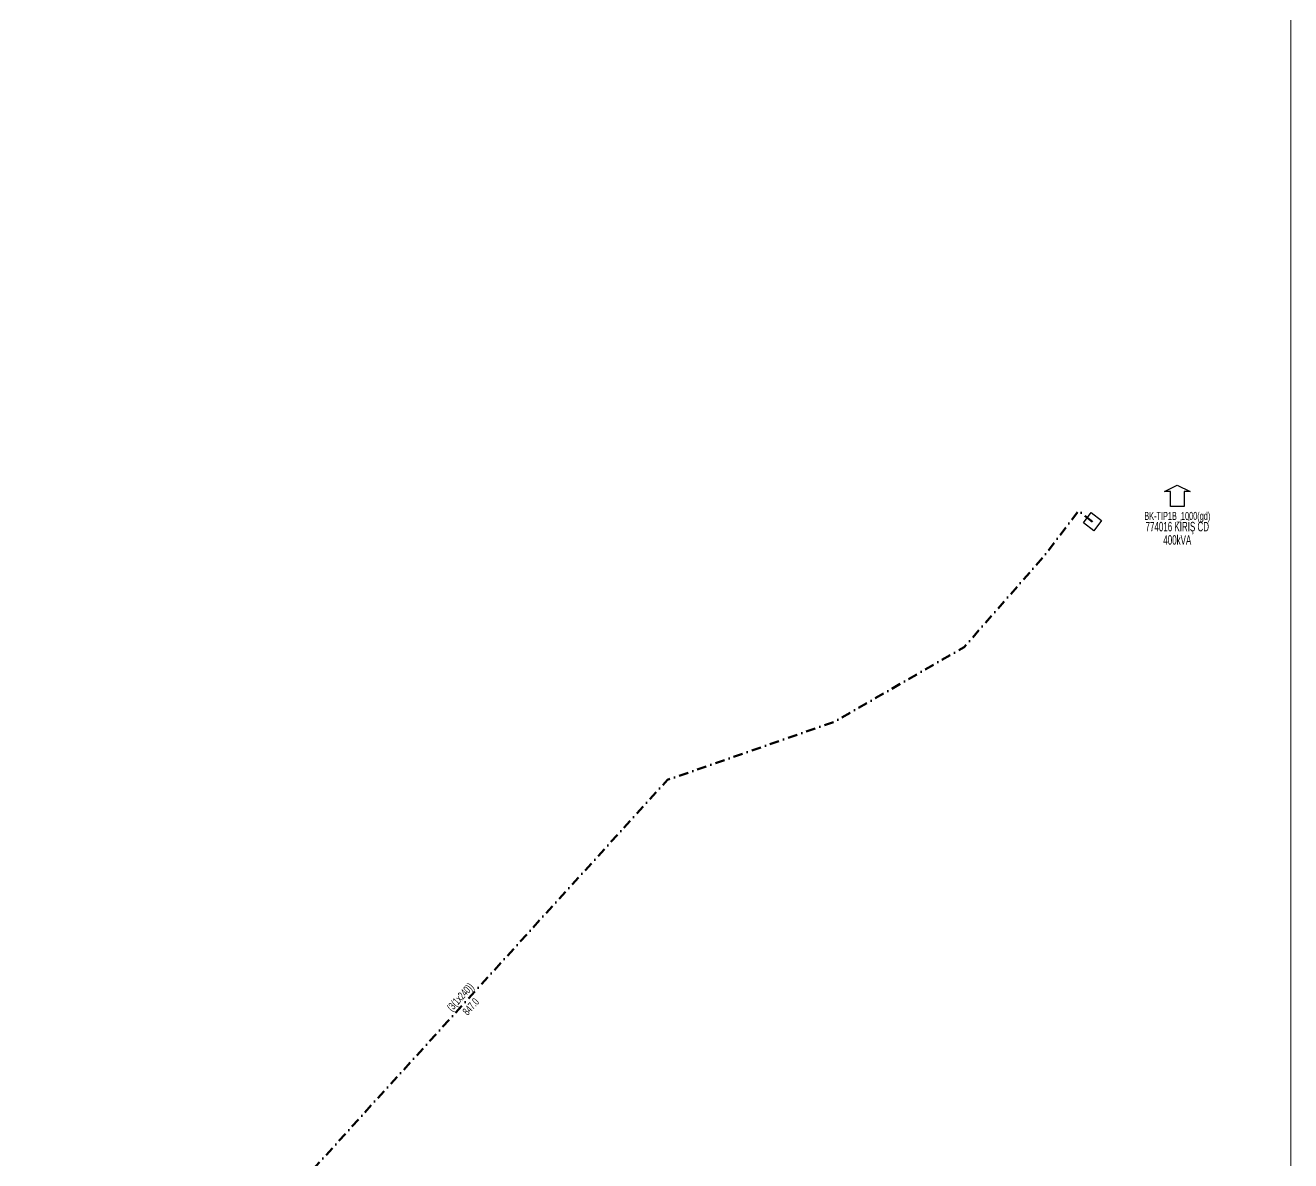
# Model space of a CAD drawing. Header units: millimetres. Extents: x 549058 to 551414, y 4048269 to 4050352.
# Drawn here: x 550353 to 551018, y 4049161 to 4049757 of the extents above; entities that cross this region are included whole.
import ezdxf
from ezdxf.enums import TextEntityAlignment as Align

# ---------------------------------------------------------------- set-up
doc = ezdxf.new("R2010")
doc.units = ezdxf.units.MM
doc.linetypes.add('DASHDOT', pattern=[5, 2.5, -1.25, 0, -1.25])
doc.layers.add('ANTET', color=250, linetype='Continuous')
doc.layers.add('HAT_OG_YERALTI_MEVCUT', color=48, linetype='DASHDOT', lineweight=70)
doc.layers.add('TRAFO_MEVCUT', color=5, linetype='Continuous', lineweight=30)
doc.styles.get("Standard").update_dxf_attribs({"font": 'Arial'})

# ---------------------------------------------------------------- blocks, each defined once
blk = doc.blocks.new('MEV_BINA_KARE')
at = {"layer": 'TRAFO_MEVCUT', "linetype": 'Continuous'}
for p, q in [((-2.25, -2.25), (-2.25, 2.25)), ((-2.25, 2.25), (2.25, 2.25)), ((0, 1.8), (0, 2.7)), ((2.25, 2.25), (2.25, -2.25)), ((2.25, -2.25), (-2.25, -2.25))]:
    blk.add_line(p, q, dxfattribs=at)
blk = doc.blocks.new('MEV_BETKOSK')
at = {"layer": 'TRAFO_MEVCUT', "linetype": 'Continuous'}
for p, q in [((-3.4, 2), (0, 3.6)), ((0, 3.6), (3.4, 2)), ((-1.8, 2), (-3.4, 2)), ((-1.8, -2), (-1.8, 2)), ((3.4, 2), (1.8, 2)), ((1.8, 2), (1.8, -2)), ((1.8, -2), (-1.8, -2))]:
    blk.add_line(p, q, dxfattribs=at)

msp = doc.modelspace()

# ---------------------------------------------------------------- linework, layer by layer
at = {"layer": 'ANTET', "color": 18, "linetype": 'Continuous', "lineweight": 20, "true_color": 0x000000, "flags": 128}
msp.add_lwpolyline([(549057.5, 4048592.5), (549057.5, 4050352.5), (551017.5, 4050352.5), (551017.5, 4048592.5), (549057.5, 4048592.5)], close=True, dxfattribs=at)
at = {"layer": 'HAT_OG_YERALTI_MEVCUT', "ltscale": 2, "flags": 128}
msp.add_lwpolyline([(550913.454385, 4049496.247488), (550906.116702, 4049501.903605), (550889.304178, 4049479.700806), (550846.145746, 4049430.446691), (550777.967161, 4049391.225677), (550690.361345, 4049360.8019), (550478.250898, 4049127.811114), (550372.831835, 4049014.217206), (550360.035066, 4049000.11907), (550333.357055, 4048985.153357), (550294.749852, 4048959.993606), (550288.049, 4048959.035)], dxfattribs=at)

# ---------------------------------------------------------------- block references
at = {"layer": 'TRAFO_MEVCUT', "xscale": 2, "yscale": 2, "zscale": 2}
msp.add_blockref('MEV_BETKOSK', (550957.967302, 4049508.162075), dxfattribs=at)
at = {"layer": 'TRAFO_MEVCUT', "xscale": 1.500774999999999, "yscale": 1.500774999999999, "zscale": 2, "rotation": 52.43030799999999}
msp.add_blockref('MEV_BINA_KARE', (550913.454385, 4049496.247488), dxfattribs=at)

# ---------------------------------------------------------------- texts
at = {"layer": 'HAT_OG_YERALTI_MEVCUT', "lineweight": 30, "width": 0.53}
msp.add_text('(3(1x240))', height=4.1, rotation=407.685858, dxfattribs=at).set_placement((550583.049031, 4049245.450938), align=Align.CENTER)
msp.add_text('847.0', height=4.1, rotation=407.685858, dxfattribs=at).set_placement((550585.563212, 4049243.162075), align=Align.TOP_CENTER)
at = {"layer": 'TRAFO_MEVCUT', "width": 0.6}
for s, height, p in [('BK-TIP1B_1000(gd)', 4.2, (550957.967302, 4049497.162075)), ('774016 KİRİŞ CD', 5, (550957.967302, 4049491.162075)), ('400kVA', 5, (550957.967302, 4049484.162075))]:
    msp.add_text(s, height=height, dxfattribs=at).set_placement(p, align=Align.CENTER)

doc.saveas('drawing.dxf')
